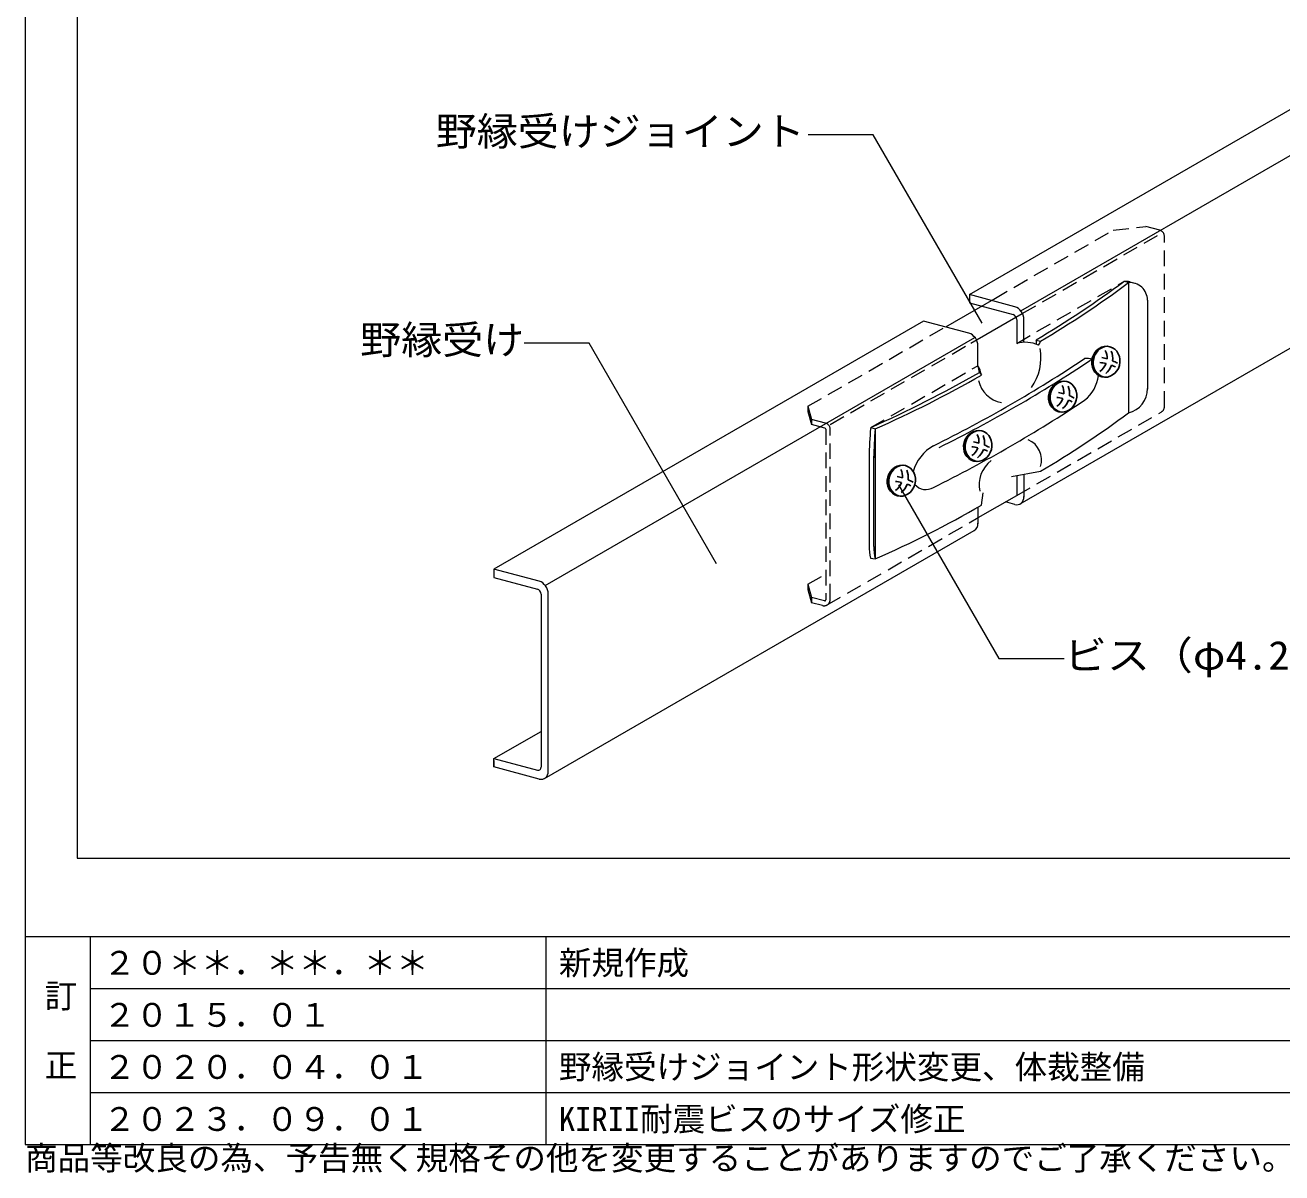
# Model space of a CAD drawing. Units: millimetres on the paper, with parts at other scales. Extents: x -195 to 195, y -1209 to 138.
# Drawn here: x -195 to -98.5, y -139.7 to -51.5 of the extents above; entities that cross this region are included whole.
import ezdxf
from ezdxf.enums import TextEntityAlignment as Align

# ---------------------------------------------------------------- set-up
doc = ezdxf.new("R2010")
doc.units = ezdxf.units.MM
doc.linetypes.add('DASHED1', pattern=[1.8, 1.2, -0.6])
for name, color, linetype, lineweight in [('A-2_野縁受け', 3, 'Continuous', 18), ('A-6_文字', 7, 'Continuous', 18), ('A-B_補強金具・金具・その他', 3, 'Continuous', 18), ('A-C_ビス・アンカーボルト・強調図形', 2, 'Continuous', 25), ('F-3_野縁', 3, 'Continuous', 18)]:
    doc.layers.add(name, color=color, linetype=linetype, lineweight=lineweight)
doc.layers.add('F-6_文字', color=7, linetype='Continuous')
doc.styles.add('ＭＳ ゴシック', font='')
doc.styles.get('ＭＳ ゴシック').set_extended_font_data('MS Gothic')

msp = doc.modelspace()

# ---------------------------------------------------------------- linework, layer by layer
at = {"layer": 'A-2_野縁受け'}
for p, q in [((-122.452, -72.186), (-89.392, -53.098)), ((-118.515, -73.44), (-85.455, -54.352)), ((-118.563, -88.272), (-85.502, -69.185)), ((-118.975, -73.117), (-122.452, -72.186)), ((-125.981, -74.223), (-158.989, -93.28)), ((-122.503, -75.155), (-125.981, -74.223)), ((-118.836, -74.115), (-118.836, -75.935)), ((-118.279, -75.853), (-118.279, -74.104)), ((-155.052, -94.534), (-122.044, -75.477)), ((-121.808, -77.642), (-121.808, -76.141)), ((-122.235, -77.898), (-122.235, -77.889)), ((-118.836, -86.092), (-118.836, -87.627)), ((-118.279, -85.992), (-118.279, -87.757)), ((-121.808, -88.531), (-121.808, -89.809)), ((-118.975, -88.317), (-119.697, -88.124)), ((-155.1, -109.367), (-122.091, -90.309)), ((-158.989, -93.28), (-158.989, -93.76)), ((-158.989, -93.92), (-155.651, -94.815)), ((-155.372, -95.209), (-155.372, -108.489)), ((-154.816, -108.798), (-154.816, -95.198)), ((-158.989, -107.84), (-155.372, -105.752)), ((-158.989, -108), (-158.989, -108.48))]:
    msp.add_line(p, q, dxfattribs=at)
for points in [[(-122.452, -72.186), (-122.452, -72.826), (-119.114, -73.72)], [(-155.512, -94.212), (-158.989, -93.28), (-158.989, -93.92)], [(-155.512, -109.412), (-158.989, -108.48), (-158.989, -107.84), (-155.651, -108.735)]]:
    msp.add_lwpolyline(points, dxfattribs=at)
for centre, major_axis, start_param, end_param in [((-118.975, -73.917), (0.388, -0.768), 0.97902, 2.549816), ((-119.114, -74.04), (0.155, -0.307), 0.97902, 2.549816), ((-122.503, -75.955), (0.388, -0.768), 0.97902, 2.549816), ((-118.975, -87.517), (0.388, -0.768), 5.691408, 7.262205), ((-122.503, -89.555), (0.388, -0.768), 0.043294, 0.97902), ((-155.512, -95.012), (0.388, -0.768), 0.97902, 2.549816), ((-155.651, -95.135), (0.155, -0.307), 0.97902, 2.549816), ((-155.651, -108.415), (0.155, -0.307), 5.691408, 7.262205), ((-155.512, -108.612), (0.388, -0.768), 5.691408, 7.262205)]:
    msp.add_ellipse(centre, major_axis=major_axis, ratio=0.751651, start_param=start_param, end_param=end_param, dxfattribs=at)
at = {"layer": 'A-6_文字'}
for p, q in [((-151.664, -75.92), (-156.664, -75.92)), ((-141.881, -92.866), (-151.664, -75.92)), ((-127.905, -86.814), (-120.199, -100.161)), ((-120.199, -100.161), (-115.199, -100.161))]:
    msp.add_line(p, q, dxfattribs=at)
msp.add_lwpolyline([(-121.491, -74.391), (-129.856, -59.902), (-134.856, -59.902)], dxfattribs=at)
at = {"layer": 'A-B_補強金具・金具・その他', "linetype": 'DASHED1'}
for p, q in [((-120.603, -72.532), (-111.415, -67.227)), ((-118.403, -73.646), (-107.618, -67.419)), ((-111.415, -67.227), (-108.917, -66.96)), ((-107.843, -67.248), (-108.917, -66.96)), ((-107.487, -80.798), (-107.487, -67.712)), ((-118.836, -75.935), (-110.595, -71.177)), ((-134.87, -80.769), (-124.282, -74.656)), ((-133.156, -82.163), (-122.347, -75.923)), ((-130.041, -82.405), (-121.808, -77.651)), ((-134.87, -80.769), (-134.87, -81.169)), ((-134.87, -80.769), (-134.586, -81.78)), ((-134.87, -81.169), (-134.586, -82.18)), ((-118.836, -87.627), (-107.727, -81.214)), ((-133.563, -82.454), (-134.586, -82.18)), ((-133.504, -82.532), (-133.504, -95.646)), ((-133.156, -95.618), (-133.156, -82.532)), ((-133.396, -96.034), (-121.781, -89.328)), ((-134.87, -94.449), (-133.504, -93.66)), ((-134.87, -94.449), (-134.586, -95.46)), ((-133.605, -95.723), (-134.586, -95.46)), ((-134.586, -95.46), (-134.586, -95.86)), ((-133.761, -96.082), (-134.586, -95.86))]:
    msp.add_line(p, q, dxfattribs=at)
at = {"layer": 'A-B_補強金具・金具・その他'}
for p, q in [((-110.247, -71.271), (-110.595, -71.177)), ((-110.247, -71.271), (-110.247, -81.271)), ((-110.132, -71.218), (-109.784, -71.312)), ((-124.282, -74.656), (-120.603, -72.532)), ((-108.787, -72.606), (-108.787, -79.455)), ((-122.347, -75.923), (-118.403, -73.646)), ((-117.345, -75.679), (-117.017, -75.767)), ((-121.684, -78.17), (-121.54, -78.379)), ((-130.041, -82.405), (-129.701, -82.503)), ((-129.701, -82.503), (-129.701, -92.503)), ((-130.16, -84.691), (-130.16, -91.491)), ((-129.806, -91.542), (-129.806, -84.596)), ((-119.228, -86.162), (-117.017, -85.767)), ((-121.781, -89.328), (-118.836, -87.627)), ((-121.54, -88.379), (-121.416, -87.425)), ((-130.055, -92.452), (-129.701, -92.503))]:
    msp.add_line(p, q, dxfattribs=at)
at = {"layer": 'A-B_補強金具・金具・その他', "linetype": 'DASHED1'}
for points in [[(-133.512, -82.068), (-134.586, -81.78), (-134.586, -82.18)], [(-134.87, -94.449), (-134.87, -94.849), (-134.586, -95.86)]]:
    msp.add_lwpolyline(points, dxfattribs=at)
for centre, radius, start, end in [((-107.967, -67.712), 0.48, 0, 75), ((-107.967, -80.798), 0.48, 300, 0), ((-133.636, -82.532), 0.48, 0, 75), ((-133.636, -95.618), 0.48, 255, 0), ((-133.584, -95.646), 0.08, 255, 0)]:
    msp.add_arc(centre, radius, start, end, dxfattribs=at)
at = {"layer": 'A-B_補強金具・金具・その他'}
for centre, radius, start, end in [((-158.419, -6.517), 80.425, 300.71128, 306.48775), ((-153.555, -13.41), 72.273, 300.36821, 306.81474), ((-110.48, -72.518), 1.345, 75, 94.89551), ((-110.132, -72.611), 1.345, 0.19518, 94.89551), ((-118.189, -78.391), 2.539, 66.06867, 104.75326), ((-117.644, -75.848), 0.329, 333.48987, 24.81224), ((-117.476, -75.737), 0.46, 313.54557, 356.19207), ((-171.767, 10.207), 104.903, 296.33374, 303.66626), ((-171.315, 10.086), 104.903, 296.33374, 303.66626), ((-120.978, -77.048), 4.003, 325.16969, 10.30076), ((-113.472, -78.031), 0.94, 63.48348, 98.6879), ((-172.008, 10.786), 102.205, 294.23738, 299.49736), ((-123.733, -78.773), 2.228, 10.19507, 30.22605), ((-126.709, -79.097), 5.11, 10.44761, 16.43302), ((-165.836, -0.856), 89.286, 293.87305, 299.74336), ((-119.646, -78.344), 2.164, 191.56304, 260.33789), ((-115.391, -78.063), 2.858, 308.45341, 353.2891), ((-110.676, -79.431), 1.889, 283.13424, 0.73992), ((-171.767, 7.007), 104.903, 296.33374, 303.66626), ((-153.555, -23.41), 72.273, 300.36821, 306.81474), ((-133.584, -82.532), 0.08, 0, 75), ((-107.803, -84.618), 22.357, 174.3312, 180.18718), ((-107.449, -84.669), 22.357, 174.44006, 180.18718), ((-172.008, 10.786), 102.205, 294.52578, 294.52666), ((-123.711, -86.588), 3.167, 118.71332, 165.47844), ((-118.581, -84.884), 1.658, 341.68128, 67.7536), ((-119.418, -86.804), 2.309, 126.53227, 192.35564), ((-125.805, -86.068), 1.102, 219.98081, 301.30952), ((-165.836, -10.856), 89.286, 293.87305, 299.74336), ((-126.119, -91.535), 4.042, 179.37266, 193.10782), ((-125.765, -91.586), 4.042, 179.37266, 193.10782)]:
    msp.add_arc(centre, radius, start, end, dxfattribs=at)
at = {"layer": 'A-C_ビス・アンカーボルト・強調図形'}
for centre, radius, start, end in [((-113.169, -81.48), 4.53, 73.61021, 78.96993), ((-113.138, -77.05), 1.249, 356.11945, 27.13093), ((-112.926, -77.118), 1.469, 353.55927, 23.10126), ((-113.138, -77.05), 1.249, 303.59761, 339.37199), ((-112.923, -81.39), 4.015, 76.24601, 83.18088), ((-112.926, -77.118), 1.469, 309.31113, 340.06601), ((-112.923, -81.39), 4.015, 65.31677, 69.92337), ((-113.169, -81.48), 4.53, 62.70972, 67.91157), ((-116.239, -84.072), 4.015, 76.24601, 83.18088), ((-116.486, -84.162), 4.53, 73.61021, 78.96993), ((-116.454, -79.732), 1.249, 356.11945, 27.13093), ((-116.242, -79.8), 1.469, 353.55927, 23.10126), ((-116.486, -84.162), 4.53, 62.70972, 67.91157), ((-116.454, -79.732), 1.249, 303.59761, 339.37199), ((-116.242, -79.8), 1.469, 309.31113, 340.06601), ((-116.239, -84.072), 4.015, 65.31677, 69.92337), ((-122.978, -83.519), 1.249, 356.11945, 27.13093), ((-122.766, -83.587), 1.469, 353.55927, 23.10126), ((-122.978, -83.519), 1.249, 303.59761, 339.37199), ((-122.763, -87.86), 4.015, 76.24601, 83.18088), ((-123.01, -87.95), 4.53, 73.61021, 78.96993), ((-123.01, -87.95), 4.53, 62.70972, 67.91157), ((-122.766, -83.587), 1.469, 309.31113, 340.06601), ((-122.763, -87.86), 4.015, 65.31677, 69.92337), ((-128.845, -86.191), 1.249, 356.11945, 27.13093), ((-128.633, -86.259), 1.469, 353.55927, 23.10126), ((-128.845, -86.191), 1.249, 303.59761, 339.37199), ((-128.63, -90.531), 4.015, 76.24601, 83.18088), ((-128.876, -90.621), 4.53, 73.61021, 78.96993), ((-128.633, -86.259), 1.469, 309.31113, 340.06601), ((-128.63, -90.531), 4.015, 65.31677, 69.92337), ((-128.876, -90.621), 4.53, 62.70972, 67.91157)]:
    msp.add_arc(centre, radius, start, end, dxfattribs=at)
for centre in [(-111.984, -77.35), (-115.3, -80.033), (-121.824, -83.82), (-127.691, -86.491)]:
    msp.add_ellipse(centre, major_axis=(0.31, 1.158), ratio=0.9, dxfattribs=at)
for centre in [(-111.872, -77.35), (-115.188, -80.033), (-121.712, -83.82), (-127.579, -86.491)]:
    msp.add_ellipse(centre, major_axis=(0.31, 1.158), ratio=0.9, start_param=0.258026, end_param=3.32464, dxfattribs=at)
at = {"layer": 'F-3_野縁'}
msp.add_line((-195, -121.5), (195, -121.5), dxfattribs=at)
at = {"layer": 'F-3_野縁', "color": 7}
msp.add_line((-190, -121.5), (-190, -137.5), dxfattribs=at)
at = {"layer": 'F-3_野縁', "color": 4, "lineweight": 9}
for p, q in [((-190, -121.5), (-190, -137.5)), ((-155, -121.5), (-155, -137.5)), ((-190, -125.5), (-75, -125.5)), ((-190, -129.5), (-75, -129.5)), ((-190, -133.5), (-75, -133.5))]:
    msp.add_line(p, q, dxfattribs=at)
at = {"layer": 'F-3_野縁'}
for points in [[(-195, 137.5), (-195, -137.5), (195, -137.5)], [(-191, 21.5), (-191, -115.5), (191, -115.5)]]:
    msp.add_lwpolyline(points, dxfattribs=at)

# ---------------------------------------------------------------- texts
at = {"layer": 'A-6_文字', "style": 'ＭＳ ゴシック'}
for s, width, p in [('野縁受けジョイント', 1.05, (-163.456, -61.402)), ('野縁受け', 1.05, (-169.264, -77.42)), ('ビス（φ4.2ｘ16）', 1.1, (-115.199, -101.661))]:
    msp.add_text(s, height=2.199, dxfattribs=dict(at, width=width)).set_placement(p, align=Align.BOTTOM_LEFT)
at = {"layer": 'F-6_文字', "style": 'ＭＳ ゴシック'}
for s, p in [('２０＊＊．＊＊．＊＊', (-189, -125)), ('新規作成', (-154, -125)), ('訂', (-193.5, -127.546)), ('２０１５．０１', (-189, -129)), ('正', (-193.5, -132.881)), ('２０２０．０４．０１', (-189, -133)), ('野縁受けジョイント形状変更、体裁整備', (-154, -133)), ('２０２３．０９．０１', (-189, -137)), ('KIRII耐震ビスのサイズ修正', (-154, -137)), ('商品等改良の為、予告無く規格その他を変更することがありますのでご了承ください。', (-195, -140))]:
    msp.add_text(s, height=1.833, dxfattribs=at).set_placement(p, align=Align.BOTTOM_LEFT)

doc.saveas('drawing.dxf')
